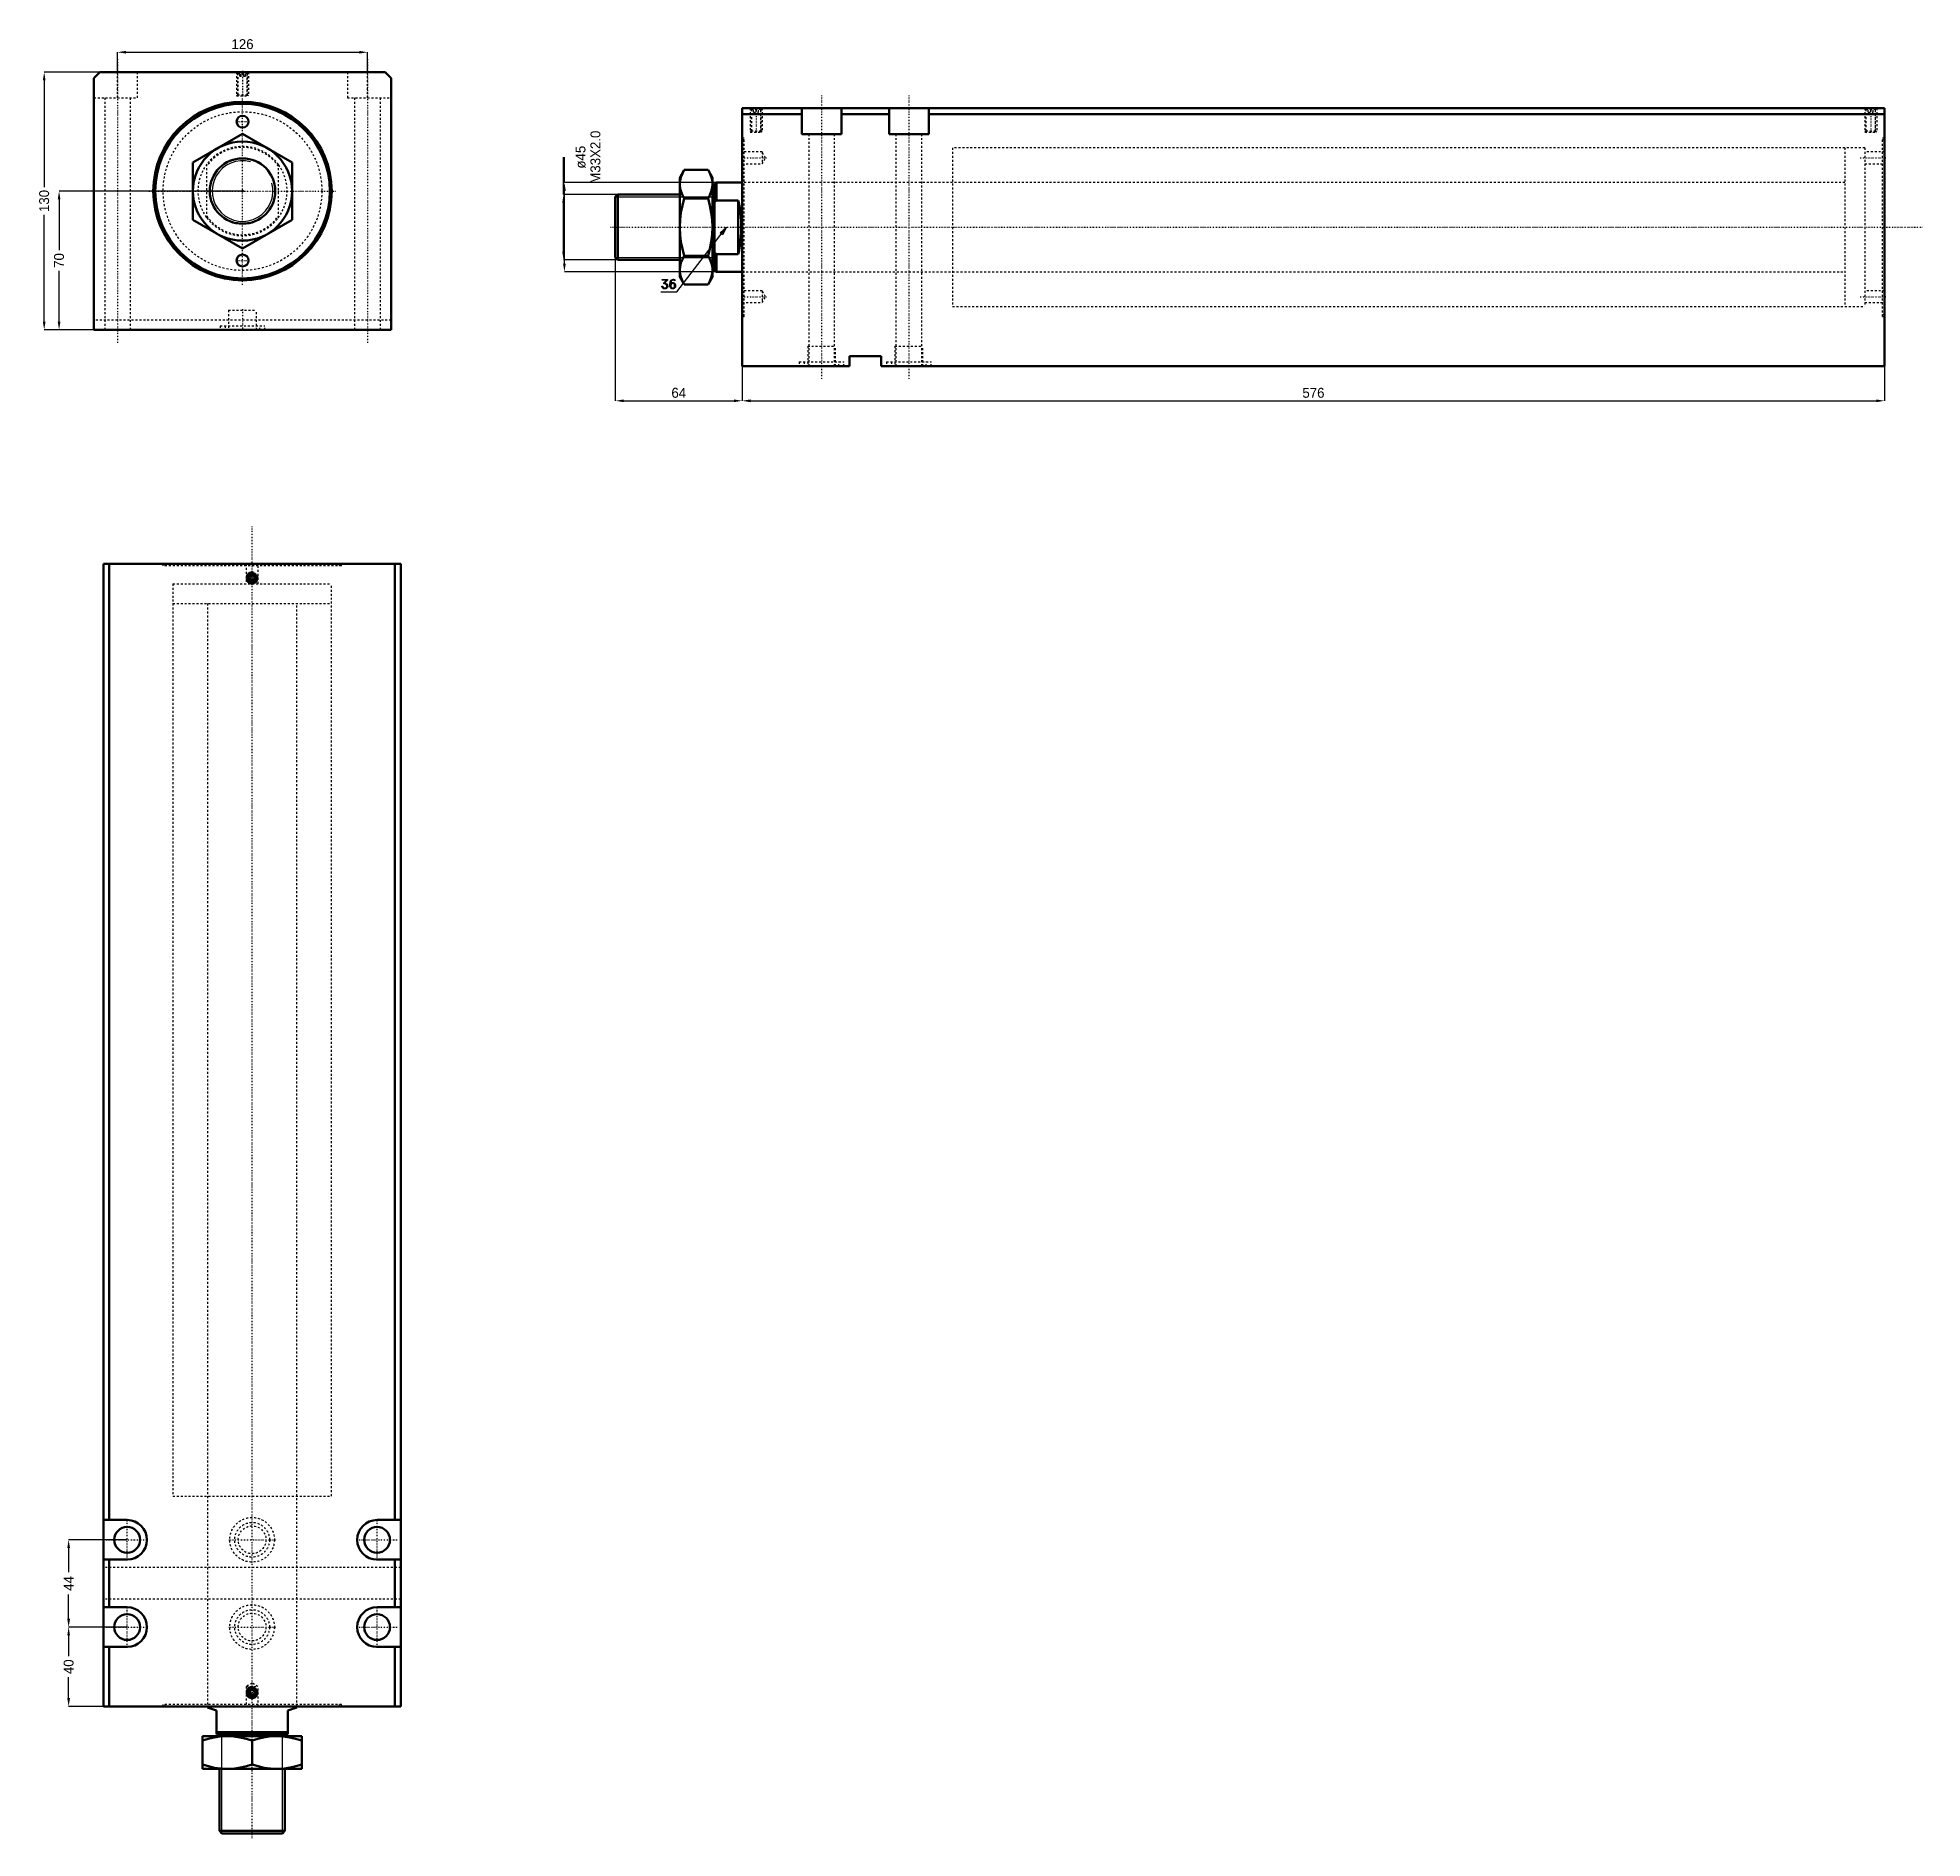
# Model space of a CAD drawing. Header units: millimetres. Extents: x -103 to 847, y -830 to 77.
import ezdxf

# ---------------------------------------------------------------- set-up
doc = ezdxf.new("R2010")
doc.units = ezdxf.units.MM
doc.linetypes.add('Center', pattern=[1.5, 0.45, -0.5, 0.05, -0.5])
doc.linetypes.add('Dashed', pattern=[2, 1, -1])
for name, color, linetype, lineweight in [('2d ConnectionPoints', 7, 'Continuous', 50), ('AM_0', 7, 'Continuous', 50), ('AM_5', 3, 'Continuous', 25), ('AM_7', 7, 'Center', 25), ('AM_9', 6, 'Dashed', 25)]:
    doc.layers.add(name, color=color, linetype=linetype, lineweight=lineweight)
doc.dimstyles.new('ISO-25', dxfattribs={"dimtxt": 2.5, "dimasz": 2.5, "dimexe": 1.25, "dimexo": 0.625, "dimtad": 1, "dimtxsty": 'Standard', "dimcen": 2.5, "dimadec": 0, "dimazin": 0, "dimtfac": 1, "dimtmove": 0, "dimatfit": 3, "dimfxl": 0, "dimarcsym": 0})

# ---------------------------------------------------------------- blocks, each defined once
blk = doc.blocks.new('1_JECX_MF_EXLA_80_450_0_rod__0_in_JECX_MF_160_EXLA_80_450_0__0')
at = {"layer": 'AM_0'}
for p, q in [((-25, 14.43), (0, 28.87)), ((0, 28.87), (25, 14.43)), ((-25, -14.43), (-25, 14.43)), ((25, 14.43), (25, -14.43)), ((0, -28.87), (-25, -14.43)), ((25, -14.43), (0, -28.87))]:
    blk.add_line(p, q, dxfattribs=at)
for radius in [25, 16.5]:
    blk.add_circle((0, 0), radius, dxfattribs=at)
at = {"layer": 'AM_5'}
blk.add_arc((0, 0), 15.27, 75, 15, dxfattribs=at)
at = {"layer": 'AM_9'}
for p, q in [((-18, -13.5), (-18, 13.5)), ((18, 13.5), (18, -13.5))]:
    blk.add_line(p, q, dxfattribs=at)
for points in [[(-18, 13.5), (-19.11, 11.88), (-20.07, 10.17), (-20.88, 8.38), (-21.53, 6.53), (-22.02, 4.63), (-22.34, 2.69), (-22.49, 0.73), (-22.47, -1.23), (-22.27, -3.18), (-21.91, -5.11), (-21.38, -7), (-20.69, -8.84), (-19.84, -10.61), (-18.84, -12.3), (-18, -13.5)], [(18, -13.5), (19.11, -11.88), (20.07, -10.17), (20.88, -8.38), (21.53, -6.53), (22.02, -4.63), (22.34, -2.69), (22.49, -0.73), (22.47, 1.23), (22.27, 3.18), (21.91, 5.11), (21.38, 7), (20.69, 8.84), (19.84, 10.61), (18.84, 12.3), (18, 13.5)]]:
    blk.add_lwpolyline(points, dxfattribs=at)
blk.add_circle((0, 0), 16.27, dxfattribs=at)
for radius, start, end in [(22.5, 36.8699, 143.1301), (22, 35.0968, 144.9032), (22, 215.0968, 324.9032), (22.5, 216.8699, 323.1301)]:
    blk.add_arc((0, 0), radius, start, end, dxfattribs=at)
blk = doc.blocks.new('2_JECX_MF_EXLA_80_450_0_body__0_in_JECX_MF_160_EXLA_80_450_0__0')
at = {"layer": 'AM_0'}
for p, q in [((-72, 60), (-75, 57)), ((72, 60), (-72, 60)), ((75, 57), (72, 60)), ((-75, 57), (-75, -70)), ((75, -70), (75, 57)), ((-75, -70), (75, -70))]:
    blk.add_line(p, q, dxfattribs=at)
for centre, radius in [((0, 0), 45), ((0, 0), 44), ((0, 35), 3), ((0, -35), 3)]:
    blk.add_circle(centre, radius, dxfattribs=at)
at = {"layer": 'AM_5', "linetype": 'Dashed'}
for p, q in [((-3, 60), (-3, 48)), ((3, 60), (3, 48))]:
    blk.add_line(p, q, dxfattribs=at)
at = {"layer": 'AM_7'}
for p, q in [((-63, 66.5), (-63, -76.5)), ((0, 60.6), (0, 47.4)), ((63, 66.5), (63, -76.5)), ((0, -47.25), (0, 47.25)), ((-3.15, 35), (3.15, 35)), ((-47.25, 0), (47.25, 0)), ((-3.15, -35), (3.15, -35)), ((0, -59.5), (0, -70.5))]:
    blk.add_line(p, q, dxfattribs=at)
at = {"layer": 'AM_9'}
for p, q in [((-63, 47), (-63, 60)), ((-53, 47), (-53, 60)), ((-3, 60), (-2.46, 59.46)), ((-2.46, 59.46), (-2.46, 48.54)), ((-2.46, 59.46), (2.46, 59.46)), ((-1.9, 60), (-2.4, 59.5)), ((-2.4, 59.5), (-2.4, 48)), ((-2.4, 59.5), (2.4, 59.5)), ((-1.44, 58), (-1.44, 60)), ((-1.44, 58), (1.44, 58)), ((-0.72, 58), (-0.72, 60)), ((0.72, 58), (0.72, 60)), ((1.44, 58), (1.44, 60)), ((2.4, 59.5), (1.9, 60)), ((2.4, 48), (2.4, 59.5)), ((2.46, 59.46), (3, 60)), ((2.46, 48.54), (2.46, 59.46)), ((53, 60), (53, 47)), ((63, 47), (63, 60)), ((-2.46, 48.54), (-3, 48)), ((-3, 48), (3, 48)), ((-2.46, 48.54), (2.46, 48.54)), ((3, 48), (2.46, 48.54)), ((-75, 47), (-53, 47)), ((-69.5, 47), (-69.5, -70)), ((-56.5, -70), (-56.5, 47)), ((53, 47), (75, 47)), ((56.5, 47), (56.5, -70)), ((69.5, -70), (69.5, 47)), ((75, -65), (-75, -65)), ((-7, -60), (7, -60)), ((-7, -60), (-7, -70)), ((7, -70), (7, -60)), ((-11.25, -67.9), (11.25, -67.9)), ((-11.25, -67.9), (-11.25, -70)), ((-8.75, -67.9), (-8.75, -70)), ((8.75, -70), (8.75, -67.9)), ((11.25, -70), (11.25, -67.9))]:
    blk.add_line(p, q, dxfattribs=at)
blk.add_circle((0, 0), 40, dxfattribs=at)
blk = doc.blocks.new('*D3')
at = {"layer": 'AM_5', "color": 0, "lineweight": -2}
for p, q in [((-63, 60), (-63, 70)), ((-58.83, 70), (58.83, 70)), ((63, 60), (63, 70))]:
    blk.add_line(p, q, dxfattribs=at)
at = {"layer": 'AM_5', "color": 0}
for points in [[(-58.83, 70.69), (-58.83, 69.31), (-63, 70)], [(58.83, 69.31), (58.83, 70.69), (63, 70)]]:
    blk.add_solid(points, dxfattribs=at)
at = {"layer": 'Defpoints', "color": 0}
for p in [(63, 70), (-63, 60), (63, 60)]:
    blk.add_point(p, dxfattribs=at)
at = {"layer": 'AM_5', "color": 0, "insert": (0, 74.05), "char_height": 5, "attachment_point": 5}
blk.add_mtext('126', dxfattribs=at)
blk = doc.blocks.new('*D4')
at = {"layer": 'AM_5', "color": 0, "lineweight": -2}
for p, q in [((-72, 60), (-100, 60)), ((-100, 55.83), (-100, 1.97)), ((-100, -65.83), (-100, -11.97)), ((-75, -70), (-100, -70))]:
    blk.add_line(p, q, dxfattribs=at)
at = {"layer": 'AM_5', "color": 0}
for points in [[(-99.31, 55.83), (-100.69, 55.83), (-100, 60)], [(-100.69, -65.83), (-99.31, -65.83), (-100, -70)]]:
    blk.add_solid(points, dxfattribs=at)
at = {"layer": 'Defpoints', "color": 0}
for p in [(-72, 60), (-100, -70), (-75, -70)]:
    blk.add_point(p, dxfattribs=at)
at = {"layer": 'AM_5', "color": 0, "insert": (-100, -5), "char_height": 5, "attachment_point": 5, "rotation": 90}
blk.add_mtext('130', dxfattribs=at)
blk = doc.blocks.new('*D5')
at = {"layer": 'AM_5', "color": 0, "lineweight": -2}
for p, q in [((0, 0), (-92.5, 0)), ((-92.5, -4.17), (-92.5, -29.72)), ((-92.5, -65.83), (-92.5, -40.28)), ((-75, -70), (-92.5, -70))]:
    blk.add_line(p, q, dxfattribs=at)
at = {"layer": 'AM_5', "color": 0}
for points in [[(-91.81, -4.17), (-93.19, -4.17), (-92.5, 0)], [(-93.19, -65.83), (-91.81, -65.83), (-92.5, -70)]]:
    blk.add_solid(points, dxfattribs=at)
at = {"layer": 'Defpoints', "color": 0}
for p in [(0, 0), (-92.5, -70), (-75, -70)]:
    blk.add_point(p, dxfattribs=at)
at = {"layer": 'AM_5', "color": 0, "insert": (-92.5, -35), "char_height": 5, "attachment_point": 5, "rotation": 90}
blk.add_mtext('70', dxfattribs=at)
blk = doc.blocks.new('1_JECX_MF_EXLA_80_450_0_rod__0_in_JECX_MF_160_EXLA_80_450_0__4')
at = {"layer": 'AM_0'}
for p, q in [((-22.5, 0), (-22.5, -0.54)), ((22.5, -0.54), (22.5, 0)), ((-18, -2), (-22.5, -0.54)), ((-18, -14), (-18, -2)), ((22.5, -0.54), (18, -2)), ((18, -2), (18, -14)), ((25, -15), (-25, -15)), ((-25, -31.5), (-25, -15)), ((-18, -13), (18, -13)), ((-18, -14), (18, -14)), ((-15.27, -14), (-16.27, -15)), ((0, -29.27), (0, -17.23)), ((16.27, -15), (15.27, -14)), ((25, -15), (25, -31.5)), ((25, -31.5), (-25, -31.5)), ((-16.5, -31.5), (-16.5, -62.77)), ((16.5, -62.77), (16.5, -31.5)), ((-16.5, -62.77), (16.5, -62.77)), ((-16.5, -62.77), (-15.27, -64)), ((-15.27, -64), (15.27, -64)), ((15.27, -64), (16.5, -62.77))]:
    blk.add_line(p, q, dxfattribs=at)
for points in [[(-12.5, -15), (-13.39, -15.01), (-16.31, -15.22), (-19.2, -15.68), (-22.12, -16.36), (-25, -17.23)], [(0, -17.23), (-3.04, -16.32), (-6.12, -15.61), (-9.3, -15.16), (-12.5, -15)], [(12.5, -15), (11.61, -15.01), (8.69, -15.22), (5.8, -15.68), (2.88, -16.36), (0, -17.23)], [(25, -17.23), (21.96, -16.32), (18.88, -15.61), (15.7, -15.16), (12.5, -15)], [(-25, -29.27), (-21.96, -30.18), (-18.88, -30.89), (-15.7, -31.34), (-12.5, -31.5)], [(-12.5, -31.5), (-11.61, -31.49), (-8.69, -31.28), (-5.8, -30.82), (-2.88, -30.14), (0, -29.27)], [(0, -29.27), (3.04, -30.18), (6.12, -30.89), (9.3, -31.34), (12.5, -31.5)], [(12.5, -31.5), (13.39, -31.49), (16.31, -31.28), (19.2, -30.82), (22.12, -30.14), (25, -29.27)]]:
    blk.add_lwpolyline(points, dxfattribs=at)
at = {"layer": 'AM_5'}
for p, q in [((-15.27, -64), (-15.27, -14)), ((15.27, -64), (15.27, -14))]:
    blk.add_line(p, q, dxfattribs=at)
at = {"layer": 'AM_7'}
blk.add_line((0, -66.5), (0, 595), dxfattribs=at)
at = {"layer": 'AM_9'}
for p, q in [((-40, 566), (40, 566)), ((-40, 566), (-40, 556)), ((40, 556), (40, 566)), ((-40, 556), (40, 556)), ((-22.5, 556), (-22.5, 0)), ((22.5, 0), (22.5, 556))]:
    blk.add_line(p, q, dxfattribs=at)
blk = doc.blocks.new('2_JECX_MF_EXLA_80_450_0_body__0_in_JECX_MF_160_EXLA_80_450_0__4')
at = {"layer": 'AM_0'}
for p, q in [((75, 576), (-75, 576)), ((-75, 576), (-75, 0)), ((-72, 576), (-72, 94)), ((-0.72, 570.25), (-1.44, 569)), ((0.72, 570.25), (-0.72, 570.25)), ((1.44, 569), (0.72, 570.25)), ((72, 576), (72, 94)), ((75, 576), (75, 0)), ((-1.44, 569), (-0.72, 567.75)), ((-0.72, 567.75), (0.72, 567.75)), ((0.72, 567.75), (1.44, 569)), ((-63, 94), (-75, 94)), ((75, 94), (63, 94)), ((-75, 74), (-63, 74)), ((-72, 74), (-72, 50)), ((63, 74), (75, 74)), ((72, 74), (72, 50)), ((-63, 50), (-75, 50)), ((75, 50), (63, 50)), ((-75, 30), (-63, 30)), ((-72, 30), (-72, 0)), ((63, 30), (75, 30)), ((72, 30), (72, 0)), ((75, 0), (-75, 0)), ((-0.72, 8.25), (-1.44, 7)), ((-1.44, 7), (-0.72, 5.75)), ((0.72, 8.25), (-0.72, 8.25)), ((-0.72, 5.75), (0.72, 5.75)), ((1.44, 7), (0.72, 8.25)), ((0.72, 5.75), (1.44, 7))]:
    blk.add_line(p, q, dxfattribs=at)
for centre, radius in [((0, 569), 2.46), ((0, 569), 2.4), ((0, 569), 1.9), ((-63, 84), 6.5), ((63, 84), 6.5), ((-63, 40), 6.5), ((63, 40), 6.5), ((0, 7), 2.46), ((0, 7), 2.4), ((0, 7), 1.9)]:
    blk.add_circle(centre, radius, dxfattribs=at)
for centre, start, end in [((-63, 84), 270, 90), ((63, 84), 90, 270), ((-63, 40), 270, 90), ((63, 40), 90, 270)]:
    blk.add_arc(centre, 10, start, end, dxfattribs=at)
at = {"layer": 'AM_5'}
for centre in [(0, 569), (0, 7)]:
    blk.add_arc(centre, 3, 75, 15, dxfattribs=at)
at = {"layer": 'AM_7'}
for p, q in [((-3.15, 569), (3.15, 569)), ((-63, 73.5), (-63, 94.5)), ((63, 73.5), (63, 94.5)), ((-73.5, 84), (-52.5, 84)), ((-11.81, 84), (11.81, 84)), ((52.5, 84), (73.5, 84)), ((-63, 29.5), (-63, 50.5)), ((63, 29.5), (63, 50.5)), ((-73.5, 40), (-52.5, 40)), ((-11.81, 40), (11.81, 40)), ((52.5, 40), (73.5, 40)), ((-3.15, 7), (3.15, 7))]:
    blk.add_line(p, q, dxfattribs=at)
at = {"layer": 'AM_9'}
for p, q in [((-45, 576), (-45, 575)), ((45, 575), (-45, 575)), ((-44, 576), (-44, 575)), ((-3, 576), (-3, 566)), ((3, 566), (3, 576)), ((44, 575), (44, 576)), ((45, 575), (45, 576)), ((-40, 566), (40, 566)), ((-40, 566), (-40, 106)), ((40, 106), (40, 566)), ((-40, 106), (40, 106)), ((-22.5, 106), (-22.5, 0)), ((22.5, 0), (22.5, 106)), ((75, 70), (-75, 70)), ((75, 54), (-75, 54)), ((0, 11.73), (-3, 10)), ((-3, 10), (-3, 0)), ((-3, 10), (3, 10)), ((3, 10), (0, 11.73)), ((3, 0), (3, 10)), ((45, 1), (-45, 1)), ((-45, 1), (-45, 0)), ((-44, 1), (-44, 0)), ((44, 0), (44, 1)), ((45, 0), (45, 1))]:
    blk.add_line(p, q, dxfattribs=at)
for centre, radius in [((0, 84), 11.25), ((0, 84), 8.75), ((0, 84), 7), ((0, 40), 11.25), ((0, 40), 8.75), ((0, 40), 7)]:
    blk.add_circle(centre, radius, dxfattribs=at)
blk = doc.blocks.new('*D11')
at = {"layer": 'AM_5', "color": 0, "lineweight": -2}
for p, q in [((-58.17, -680), (-87.67, -680)), ((-87.67, -684.16), (-87.67, -696.33)), ((-87.67, -719.83), (-87.67, -707.66)), ((-58.17, -724), (-87.67, -724))]:
    blk.add_line(p, q, dxfattribs=at)
at = {"layer": 'AM_5', "color": 0}
for points in [[(-88.37, -684.16), (-86.98, -684.16), (-87.67, -680)], [(-88.37, -719.83), (-86.98, -719.83), (-87.67, -724)]]:
    blk.add_solid(points, dxfattribs=at)
at = {"layer": 'Defpoints', "color": 0}
for p in [(-87.67, -680), (-58.17, -680), (-58.17, -724)]:
    blk.add_point(p, dxfattribs=at)
at = {"layer": 'AM_5', "color": 0, "insert": (-87.67, -702), "char_height": 5, "attachment_point": 5, "rotation": 90}
blk.add_mtext('44', dxfattribs=at)
blk = doc.blocks.new('*D12')
at = {"layer": 'AM_5', "color": 0, "lineweight": -2}
for p, q in [((-58.17, -724), (-87.67, -724)), ((-87.67, -728.16), (-87.67, -738.75)), ((-87.67, -759.83), (-87.67, -749.25)), ((-70.17, -764), (-87.67, -764))]:
    blk.add_line(p, q, dxfattribs=at)
at = {"layer": 'AM_5', "color": 0}
for points in [[(-88.37, -728.16), (-86.98, -728.16), (-87.67, -724)], [(-88.37, -759.83), (-86.98, -759.83), (-87.67, -764)]]:
    blk.add_solid(points, dxfattribs=at)
at = {"layer": 'Defpoints', "color": 0}
for p in [(-58.17, -724), (-87.67, -764), (-70.17, -764)]:
    blk.add_point(p, dxfattribs=at)
at = {"layer": 'AM_5', "color": 0, "insert": (-87.67, -744), "char_height": 5, "attachment_point": 5, "rotation": 90}
blk.add_mtext('40', dxfattribs=at)
blk = doc.blocks.new('1_JECX_MF_EXLA_80_450_0_rod__0_in_JECX_MF_160_EXLA_80_450_0__2')
at = {"layer": 'AM_0'}
for p, q in [((-29.27, 28.87), (-31.5, 25)), ((-29.27, 28.87), (-17.23, 28.87)), ((-15, 25), (-17.23, 28.87)), ((-31.5, 25), (-31.5, -25)), ((-15, 25), (-15, -25)), ((-13, 22.5), (-14, 22)), ((-14, 22), (-14, -22)), ((0, 22.5), (-13, 22.5)), ((-13, 22.5), (-13, 13.5)), ((-62.77, 16.5), (-64, 15.27)), ((-64, 15.27), (-64, -15.27)), ((-31.5, 16.5), (-62.77, 16.5)), ((-62.77, 16.5), (-62.77, -16.5)), ((-29.27, 14.43), (-17.23, 14.43)), ((-14, 15.27), (-15, 16.27)), ((-13, 13.5), (-14, 12.65)), ((-2, 13.5), (-13, 13.5)), ((-2, 13.5), (-2, -13.5)), ((-64, -15.27), (-62.77, -16.5)), ((-62.77, -16.5), (-31.5, -16.5)), ((-29.27, -14.43), (-17.23, -14.43)), ((-15, -16.27), (-14, -15.27)), ((-14, -12.65), (-13, -13.5)), ((-13, -13.5), (-2, -13.5)), ((-13, -13.5), (-13, -22.5)), ((-31.5, -25), (-29.27, -28.87)), ((-17.23, -28.87), (-15, -25)), ((-14, -22), (-13, -22.5)), ((-13, -22.5), (0, -22.5)), ((-29.27, -28.87), (-17.23, -28.87))]:
    blk.add_line(p, q, dxfattribs=at)
for points in [[(-29.27, 28.87), (-30.18, 27.11), (-30.89, 25.33), (-31.34, 23.5), (-31.5, 21.65)], [(-15, 21.65), (-15.01, 22.16), (-15.22, 23.85), (-15.68, 25.52), (-16.36, 27.21), (-17.23, 28.87)], [(-31.5, 21.65), (-31.49, 21.14), (-31.28, 19.45), (-30.82, 17.78), (-30.14, 16.1), (-29.27, 14.43)], [(-17.23, 14.43), (-16.32, 16.19), (-15.61, 17.97), (-15.16, 19.8), (-15, 21.65)], [(-29.27, 14.43), (-30.18, 10.92), (-30.89, 7.36), (-31.34, 3.69), (-31.5, 0)], [(-15, 0), (-15, 0.21), (-15.17, 3.78), (-15.61, 7.33), (-16.31, 10.9), (-17.23, 14.43)], [(-2, -13.5), (-1.64, -11.88), (-1.33, -10.17), (-1.06, -8.38), (-0.85, -6.53), (-0.69, -4.63), (-0.59, -2.69), (-0.54, -0.73), (-0.55, 1.23), (-0.61, 3.18), (-0.73, 5.11), (-0.9, 7), (-1.13, 8.84), (-1.4, 10.61), (-1.73, 12.3), (-2, 13.5)], [(-31.5, 0), (-31.5, -0.21), (-31.33, -3.78), (-30.89, -7.33), (-30.19, -10.9), (-29.27, -14.43)], [(-17.23, -14.43), (-16.32, -10.92), (-15.61, -7.36), (-15.16, -3.69), (-15, 0)], [(-29.27, -14.43), (-30.18, -16.19), (-30.89, -17.97), (-31.34, -19.8), (-31.5, -21.65)], [(-15, -21.65), (-15.01, -21.14), (-15.22, -19.45), (-15.68, -17.78), (-16.36, -16.1), (-17.23, -14.43)], [(-31.5, -21.65), (-31.49, -22.16), (-31.28, -23.85), (-30.82, -25.52), (-30.14, -27.21), (-29.27, -28.87)], [(-17.23, -28.87), (-16.32, -27.11), (-15.61, -25.33), (-15.16, -23.5), (-15, -21.65)]]:
    blk.add_lwpolyline(points, dxfattribs=at)
at = {"layer": 'AM_5'}
for p, q in [((-64, 15.27), (-14, 15.27)), ((-64, -15.27), (-14, -15.27))]:
    blk.add_line(p, q, dxfattribs=at)
at = {"layer": 'AM_7'}
blk.add_line((-66.5, 0), (595, 0), dxfattribs=at)
at = {"layer": 'AM_9'}
for p, q in [((566, 40), (556, 40)), ((556, 40), (556, -40)), ((566, 40), (566, -40)), ((556, 22.5), (0, 22.5)), ((0, -22.5), (556, -22.5)), ((556, -40), (566, -40))]:
    blk.add_line(p, q, dxfattribs=at)
blk = doc.blocks.new('2_JECX_MF_EXLA_80_450_0_body__0_in_JECX_MF_160_EXLA_80_450_0__2')
at = {"layer": 'AM_0'}
for p, q in [((0, -70), (0, 60)), ((576, 60), (0, 60)), ((30, 47), (30, 60)), ((50, 47), (50, 60)), ((74, 47), (74, 60)), ((94, 47), (94, 60)), ((576, -70), (576, 60)), ((30, 57), (0, 57)), ((74, 57), (50, 57)), ((576, 57), (94, 57)), ((30, 47), (50, 47)), ((74, 47), (94, 47)), ((54, -65), (54, -70)), ((70, -65), (54, -65)), ((70, -70), (70, -65)), ((54, -70), (0, -70)), ((576, -70), (70, -70))]:
    blk.add_line(p, q, dxfattribs=at)
at = {"layer": 'AM_5', "linetype": 'Dashed'}
for p, q in [((4, 60), (4, 48)), ((10, 60), (10, 48)), ((566, 60), (566, 48)), ((572, 60), (572, 48))]:
    blk.add_line(p, q, dxfattribs=at)
at = {"layer": 'AM_7'}
for p, q in [((7, 60.6), (7, 47.4)), ((40, 66.5), (40, -76.5)), ((84, 66.5), (84, -76.5)), ((569, 60.6), (569, 47.4)), ((-0.59, 35), (12.32, 35)), ((563.68, 35), (576.59, 35)), ((-0.59, -35), (12.32, -35)), ((563.68, -35), (576.59, -35))]:
    blk.add_line(p, q, dxfattribs=at)
at = {"layer": 'AM_9'}
for p, q in [((4, 60), (4.54, 59.46)), ((4.54, 59.46), (4.54, 48.54)), ((4.54, 59.46), (9.46, 59.46)), ((5.1, 60), (4.6, 59.5)), ((4.6, 59.5), (9.4, 59.5)), ((4.6, 59.5), (4.6, 48)), ((5.75, 58), (5.75, 60)), ((5.75, 58), (8.25, 58)), ((7, 58), (7, 60)), ((8.25, 58), (8.25, 60)), ((9.4, 59.5), (8.9, 60)), ((9.4, 48), (9.4, 59.5)), ((9.46, 59.46), (10, 60)), ((9.46, 48.54), (9.46, 59.46)), ((566, 60), (566.54, 59.46)), ((566.54, 59.46), (566.54, 48.54)), ((566.54, 59.46), (571.46, 59.46)), ((567.1, 60), (566.6, 59.5)), ((566.6, 59.5), (566.6, 48)), ((566.6, 59.5), (571.4, 59.5)), ((567.75, 58), (567.75, 60)), ((567.75, 58), (570.25, 58)), ((569, 58), (569, 60)), ((570.25, 58), (570.25, 60)), ((571.4, 59.5), (570.9, 60)), ((571.4, 48), (571.4, 59.5)), ((571.46, 59.46), (572, 60)), ((571.46, 48.54), (571.46, 59.46)), ((4.54, 48.54), (4, 48)), ((4, 48), (10, 48)), ((4.54, 48.54), (9.46, 48.54)), ((10, 48), (9.46, 48.54)), ((566.54, 48.54), (566, 48)), ((566, 48), (572, 48)), ((566.54, 48.54), (571.46, 48.54)), ((572, 48), (571.46, 48.54)), ((1, 45), (0, 45)), ((1, 44), (0, 44)), ((1, -45), (1, 45)), ((33.5, 47), (33.5, -70)), ((46.5, -70), (46.5, 47)), ((77.5, 47), (77.5, -70)), ((90.5, -70), (90.5, 47)), ((566, 40), (106, 40)), ((106, 40), (106, -40)), ((566, 40), (566, -40)), ((575, -45), (575, 45)), ((576, 45), (575, 45)), ((576, 44), (575, 44)), ((10, 38), (0, 38)), ((0, 32), (10, 32)), ((11.73, 35), (10, 38)), ((10, 38), (10, 32)), ((10, 32), (11.73, 35)), ((576, 38), (566, 38)), ((566, 32), (576, 32)), ((106, 22.5), (0, 22.5)), ((0, -22.5), (106, -22.5)), ((10, -32), (0, -32)), ((0, -38), (10, -38)), ((11.73, -35), (10, -32)), ((10, -32), (10, -38)), ((10, -38), (11.73, -35)), ((576, -32), (566, -32)), ((566, -38), (576, -38)), ((0, -44), (1, -44)), ((0, -45), (1, -45)), ((106, -40), (566, -40)), ((575, -44), (576, -44)), ((575, -45), (576, -45)), ((33, -60), (47, -60)), ((33, -60), (33, -70)), ((47, -70), (47, -60)), ((77, -60), (91, -60)), ((77, -60), (77, -70)), ((91, -70), (91, -60)), ((28.75, -67.9), (51.25, -67.9)), ((28.75, -67.9), (28.75, -70)), ((31.25, -67.9), (31.25, -70)), ((48.75, -70), (48.75, -67.9)), ((51.25, -70), (51.25, -67.9)), ((72.75, -67.9), (95.25, -67.9)), ((72.75, -67.9), (72.75, -70)), ((75.25, -67.9), (75.25, -70)), ((92.75, -70), (92.75, -67.9)), ((95.25, -70), (95.25, -67.9))]:
    blk.add_line(p, q, dxfattribs=at)
blk = doc.blocks.new('*D20')
at = {"layer": 'AM_5', "color": 0, "lineweight": -2}
for p, q in [((251.97, -88.24), (251.97, -105.74)), ((827.97, -88.24), (827.97, -105.74)), ((256.14, -105.74), (823.8, -105.74))]:
    blk.add_line(p, q, dxfattribs=at)
at = {"layer": 'AM_5', "color": 0}
for points in [[(256.14, -105.05), (256.14, -106.43), (251.97, -105.74)], [(823.8, -105.05), (823.8, -106.43), (827.97, -105.74)]]:
    blk.add_solid(points, dxfattribs=at)
at = {"layer": 'Defpoints', "color": 0}
for p in [(251.97, -88.24), (827.97, -88.24), (827.97, -105.74)]:
    blk.add_point(p, dxfattribs=at)
at = {"layer": 'AM_5', "color": 0, "insert": (539.97, -101.74), "char_height": 5, "attachment_point": 5}
blk.add_mtext('576', dxfattribs=at)
blk = doc.blocks.new('*D21')
at = {"layer": 'AM_5', "color": 0, "lineweight": -2}
for p, q in [((187.97, -18.24), (187.97, -105.74)), ((251.97, -88.24), (251.97, -105.74)), ((192.14, -105.74), (247.8, -105.74))]:
    blk.add_line(p, q, dxfattribs=at)
at = {"layer": 'AM_5', "color": 0}
for points in [[(192.14, -105.05), (192.14, -106.43), (187.97, -105.74)], [(247.8, -105.05), (247.8, -106.43), (251.97, -105.74)]]:
    blk.add_solid(points, dxfattribs=at)
at = {"layer": 'Defpoints', "color": 0}
for p in [(187.97, -18.24), (251.97, -88.24), (251.97, -105.74)]:
    blk.add_point(p, dxfattribs=at)
at = {"layer": 'AM_5', "color": 0, "insert": (219.97, -101.74), "char_height": 5, "attachment_point": 5}
blk.add_mtext('64', dxfattribs=at)
blk = doc.blocks.new('*D22')
at = {"layer": 'AM_5', "color": 0, "lineweight": -2}
for p, q in [((162.3, 4.26), (162.3, 17.09)), ((238.97, 4.26), (162.3, 4.26)), ((162.3, -36.57), (162.3, 0.09)), ((238.97, -40.74), (162.3, -40.74))]:
    blk.add_line(p, q, dxfattribs=at)
at = {"layer": 'AM_5', "color": 0}
for points in [[(161.61, 0.09), (163, 0.09), (162.3, 4.26)], [(161.61, -36.57), (163, -36.57), (162.3, -40.74)]]:
    blk.add_solid(points, dxfattribs=at)
at = {"layer": 'Defpoints', "color": 0}
for p in [(162.3, 4.26), (238.97, 4.26), (238.97, -40.74)]:
    blk.add_point(p, dxfattribs=at)
at = {"layer": 'AM_5', "color": 0, "insert": (170.47, 17.09), "char_height": 5, "attachment_point": 5, "rotation": 90}
blk.add_mtext('ø45', dxfattribs=at)
blk = doc.blocks.new('*D23')
at = {"layer": 'AM_5', "color": 0, "lineweight": -2}
for p, q in [((161.89, -1.74), (161.89, 17.09)), ((189.2, -1.74), (161.89, -1.74)), ((161.89, -30.57), (161.89, -5.91)), ((188.97, -34.74), (161.89, -34.74))]:
    blk.add_line(p, q, dxfattribs=at)
at = {"layer": 'AM_5', "color": 0}
for points in [[(161.19, -5.91), (162.58, -5.91), (161.89, -1.74)], [(161.19, -30.57), (162.58, -30.57), (161.89, -34.74)]]:
    blk.add_solid(points, dxfattribs=at)
at = {"layer": 'Defpoints', "color": 0}
for p in [(161.89, -1.74), (189.2, -1.74), (188.97, -34.74)]:
    blk.add_point(p, dxfattribs=at)
at = {"layer": 'AM_5', "color": 0, "insert": (177.97, 17.09), "char_height": 5, "attachment_point": 5, "rotation": 90}
blk.add_mtext('M33X2.0', dxfattribs=at)

msp = doc.modelspace()

# ---------------------------------------------------------------- linework, layer by layer
at = {"layer": '2d ConnectionPoints'}
for p in [(0, 0), (251.969, -18.24), (4.826, -763.998)]:
    msp.add_point(p, dxfattribs=at)
at = {"layer": 'AM_5'}
for p, q in [((218.969, -50.74), (243.969, -18.24)), ((210.969, -50.74), (218.969, -50.74))]:
    msp.add_line(p, q, dxfattribs=at)
for points in [[(243.969, -18.24), (242.09, -22.051), (240.769, -21.035), (243.969, -18.24)], [(211.902, -47.934), (211.902, -47.934), (211.908, -48.044), (211.937, -48.199), (211.937, -48.199), (211.991, -48.34), (212.04, -48.428), (212.04, -48.428), (212.099, -48.508), (212.202, -48.615), (212.202, -48.615), (212.321, -48.703), (212.409, -48.753), (212.409, -48.753), (212.503, -48.794), (212.648, -48.838), (212.648, -48.838), (212.799, -48.862), (212.903, -48.867), (212.903, -48.867), (213.014, -48.862), (213.174, -48.838), (213.174, -48.838), (213.328, -48.793), (213.426, -48.751), (213.426, -48.751), (213.52, -48.701), (213.646, -48.611), (213.646, -48.611), (213.754, -48.504), (213.816, -48.423), (213.816, -48.423), (213.869, -48.335), (213.926, -48.194), (213.926, -48.194), (213.957, -48.042), (213.963, -47.934), (213.963, -47.934), (213.955, -47.78), (213.912, -47.568), (213.912, -47.568), (213.832, -47.377), (213.758, -47.263), (213.758, -47.263), (213.67, -47.158), (213.515, -47.022), (213.515, -47.022), (213.334, -46.911), (213.197, -46.85), (213.197, -46.85), (213.051, -46.8), (212.818, -46.746), (212.818, -46.746), (212.567, -46.717), (212.39, -46.712), (212.39, -46.257), (213.709, -44.963), (211.506, -44.963), (211.506, -44.528), (214.327, -44.528), (214.327, -44.983), (212.978, -46.315), (212.978, -46.315), (213.272, -46.383), (213.647, -46.53), (213.647, -46.53), (213.942, -46.731), (214.094, -46.895), (214.094, -46.895), (214.215, -47.078), (214.347, -47.375), (214.347, -47.375), (214.417, -47.701), (214.431, -47.934), (214.431, -47.934), (214.422, -48.102), (214.374, -48.336), (214.374, -48.336), (214.285, -48.549), (214.203, -48.68), (214.203, -48.68), (214.107, -48.799), (213.943, -48.955), (213.943, -48.955), (213.755, -49.083), (213.617, -49.153), (213.617, -49.153), (213.472, -49.21), (213.249, -49.272), (213.249, -49.272), (213.02, -49.305), (212.864, -49.312), (212.864, -49.312), (212.713, -49.306), (212.493, -49.272), (212.493, -49.272), (212.283, -49.211), (212.148, -49.154), (212.148, -49.154), (212.02, -49.085), (211.847, -48.958), (211.847, -48.958), (211.698, -48.803), (211.611, -48.685), (211.611, -48.685), (211.538, -48.555), (211.459, -48.341), (211.459, -48.341), (211.416, -48.104), (211.408, -47.934), (211.902, -47.934)], [(216.936, -49.279), (216.936, -49.279), (216.716, -49.269), (216.423, -49.216), (216.423, -49.216), (216.174, -49.116), (216.034, -49.024), (216.034, -49.024), (215.911, -48.915), (215.757, -48.723), (215.757, -48.723), (215.639, -48.497), (215.58, -48.329), (215.58, -48.329), (215.535, -48.145), (215.485, -47.842), (215.485, -47.842), (215.459, -47.507), (215.454, -47.264), (215.454, -47.264), (215.469, -46.767), (215.552, -46.104), (215.552, -46.104), (215.704, -45.542), (215.845, -45.223), (215.845, -45.223), (216.02, -44.957), (216.35, -44.668), (216.35, -44.668), (216.76, -44.512), (217.079, -44.482), (217.079, -44.482), (217.232, -44.487), (217.442, -44.511), (217.442, -44.511), (217.628, -44.555), (217.738, -44.596), (217.738, -44.596), (217.841, -44.645), (217.985, -44.728), (217.985, -44.728), (218.116, -44.826), (218.197, -44.898), (217.839, -45.191), (217.839, -45.191), (217.793, -45.137), (217.71, -45.065), (217.71, -45.065), (217.613, -45.004), (217.539, -44.968), (217.539, -44.968), (217.458, -44.938), (217.327, -44.906), (217.327, -44.906), (217.182, -44.889), (217.079, -44.885), (217.079, -44.885), (216.915, -44.898), (216.696, -44.965), (216.696, -44.965), (216.512, -45.089), (216.408, -45.204), (216.408, -45.204), (216.317, -45.335), (216.203, -45.549), (216.203, -45.549), (216.117, -45.781), (216.074, -45.946), (216.074, -45.946), (216.04, -46.12), (215.997, -46.392), (215.997, -46.392), (215.964, -46.68), (215.948, -46.881), (215.948, -46.881), (216.02, -46.741), (216.143, -46.558), (216.143, -46.558), (216.283, -46.407), (216.385, -46.323), (216.385, -46.323), (216.494, -46.255), (216.671, -46.181), (216.671, -46.181), (216.864, -46.141), (217.001, -46.133), (217.001, -46.133), (217.162, -46.142), (217.389, -46.19), (217.389, -46.19), (217.599, -46.278), (217.729, -46.359), (217.729, -46.359), (217.849, -46.455), (218.008, -46.622), (218.008, -46.622), (218.141, -46.815), (218.215, -46.959), (218.215, -46.959), (218.276, -47.11), (218.343, -47.346), (218.343, -47.346), (218.378, -47.59), (218.385, -47.758), (218.385, -47.758), (218.378, -47.934), (218.339, -48.181), (218.339, -48.181), (218.266, -48.41), (218.198, -48.553), (218.198, -48.553), (218.118, -48.685), (217.975, -48.86), (217.975, -48.86), (217.807, -49.007), (217.68, -49.089), (217.68, -49.089), (217.544, -49.158), (217.328, -49.232), (217.328, -49.232), (217.098, -49.272), (216.936, -49.279)], [(216.942, -48.87), (216.942, -48.87), (217.059, -48.864), (217.221, -48.834), (217.221, -48.834), (217.367, -48.778), (217.454, -48.727), (217.454, -48.727), (217.534, -48.665), (217.638, -48.556), (217.638, -48.556), (217.724, -48.426), (217.771, -48.329), (217.771, -48.329), (217.81, -48.223), (217.851, -48.054), (217.851, -48.054), (217.874, -47.87), (217.878, -47.739), (217.878, -47.739), (217.874, -47.616), (217.853, -47.442), (217.853, -47.442), (217.814, -47.279), (217.777, -47.177), (217.777, -47.177), (217.733, -47.081), (217.652, -46.952), (217.652, -46.952), (217.552, -46.843), (217.475, -46.78), (217.475, -46.78), (217.391, -46.727), (217.251, -46.67), (217.251, -46.67), (217.095, -46.64), (216.981, -46.634), (216.981, -46.634), (216.864, -46.64), (216.699, -46.673), (216.699, -46.673), (216.549, -46.734), (216.456, -46.79), (216.456, -46.79), (216.371, -46.857), (216.259, -46.974), (216.259, -46.974), (216.166, -47.111), (216.113, -47.214), (216.113, -47.214), (216.07, -47.324), (216.023, -47.499), (216.023, -47.499), (215.998, -47.686), (215.993, -47.817), (215.993, -47.817), (215.998, -47.936), (216.021, -48.106), (216.021, -48.106), (216.064, -48.263), (216.104, -48.361), (216.104, -48.361), (216.152, -48.453), (216.24, -48.574), (216.24, -48.574), (216.346, -48.677), (216.427, -48.735), (216.427, -48.735), (216.516, -48.783), (216.662, -48.836), (216.662, -48.836), (216.825, -48.864), (216.942, -48.87)]]:
    msp.add_lwpolyline(points, dxfattribs=at)

# ---------------------------------------------------------------- block references
for name, p in [('2_JECX_MF_EXLA_80_450_0_body__0_in_JECX_MF_160_EXLA_80_450_0__0', (0, 0)), ('2_JECX_MF_EXLA_80_450_0_body__0_in_JECX_MF_160_EXLA_80_450_0__2', (251.969, -18.24)), ('1_JECX_MF_EXLA_80_450_0_rod__0_in_JECX_MF_160_EXLA_80_450_0__0', (0, 0)), ('1_JECX_MF_EXLA_80_450_0_rod__0_in_JECX_MF_160_EXLA_80_450_0__2', (251.969, -18.24)), ('1_JECX_MF_EXLA_80_450_0_rod__0_in_JECX_MF_160_EXLA_80_450_0__4', (4.826, -763.998)), ('2_JECX_MF_EXLA_80_450_0_body__0_in_JECX_MF_160_EXLA_80_450_0__4', (4.826, -763.998))]:
    msp.add_blockref(name, p)

# ---------------------------------------------------------------- dimensions: what is measured, and where the dimension line sits
for base, p1, p2, text, picture, middle in [((63, 70), (-63, 60), (63, 60), '126', '*D3', (0, 70)), ((251.969, -105.74), (187.969, -18.24), (251.969, -88.24), '64', '*D21', (219.969, -105.74)), ((827.969, -105.74), (251.969, -88.24), (827.969, -88.24), '576', '*D20', (539.969, -105.74))]:
    dim = msp.add_linear_dim(base=base, p1=p1, p2=p2, text=text, dimstyle='ISO-25', override={"dimtxt": 5, "dimasz": 4.166667, "dimexe": 0, "dimexo": 0, "dimgap": 1.5}, dxfattribs=at)
    dim.commit()
    dim.dimension.update_dxf_attribs({"geometry": picture, "text_midpoint": middle, "dimtype": 160})
for base, p1, p2, text, picture, middle in [((-100, -70), (-72, 60), (-75, -70), '130', '*D4', (-100, -5)), ((161.886, -1.74), (188.969, -34.74), (189.196, -1.74), 'M33X2.0', '*D23', (177.969, 17.093)), ((162.303, 4.26), (238.969, -40.74), (238.969, 4.26), 'ø45', '*D22', (170.469, 17.093)), ((-92.5, -70), (0, 0), (-75, -70), '70', '*D5', (-92.5, -35)), ((-87.674, -679.998), (-58.174, -723.998), (-58.174, -679.998), '44', '*D11', (-87.674, -701.998)), ((-87.674, -763.998), (-58.174, -723.998), (-70.174, -763.998), '40', '*D12', (-87.674, -743.998))]:
    dim = msp.add_linear_dim(base=base, p1=p1, p2=p2, angle=90, text=text, dimstyle='ISO-25', override={"dimtxt": 5, "dimasz": 4.166667, "dimexe": 0, "dimexo": 0, "dimgap": 1.5}, dxfattribs=at)
    dim.commit()
    dim.dimension.update_dxf_attribs({"geometry": picture, "text_midpoint": middle, "dimtype": 160, "text_rotation": 90})

doc.saveas('drawing.dxf')
